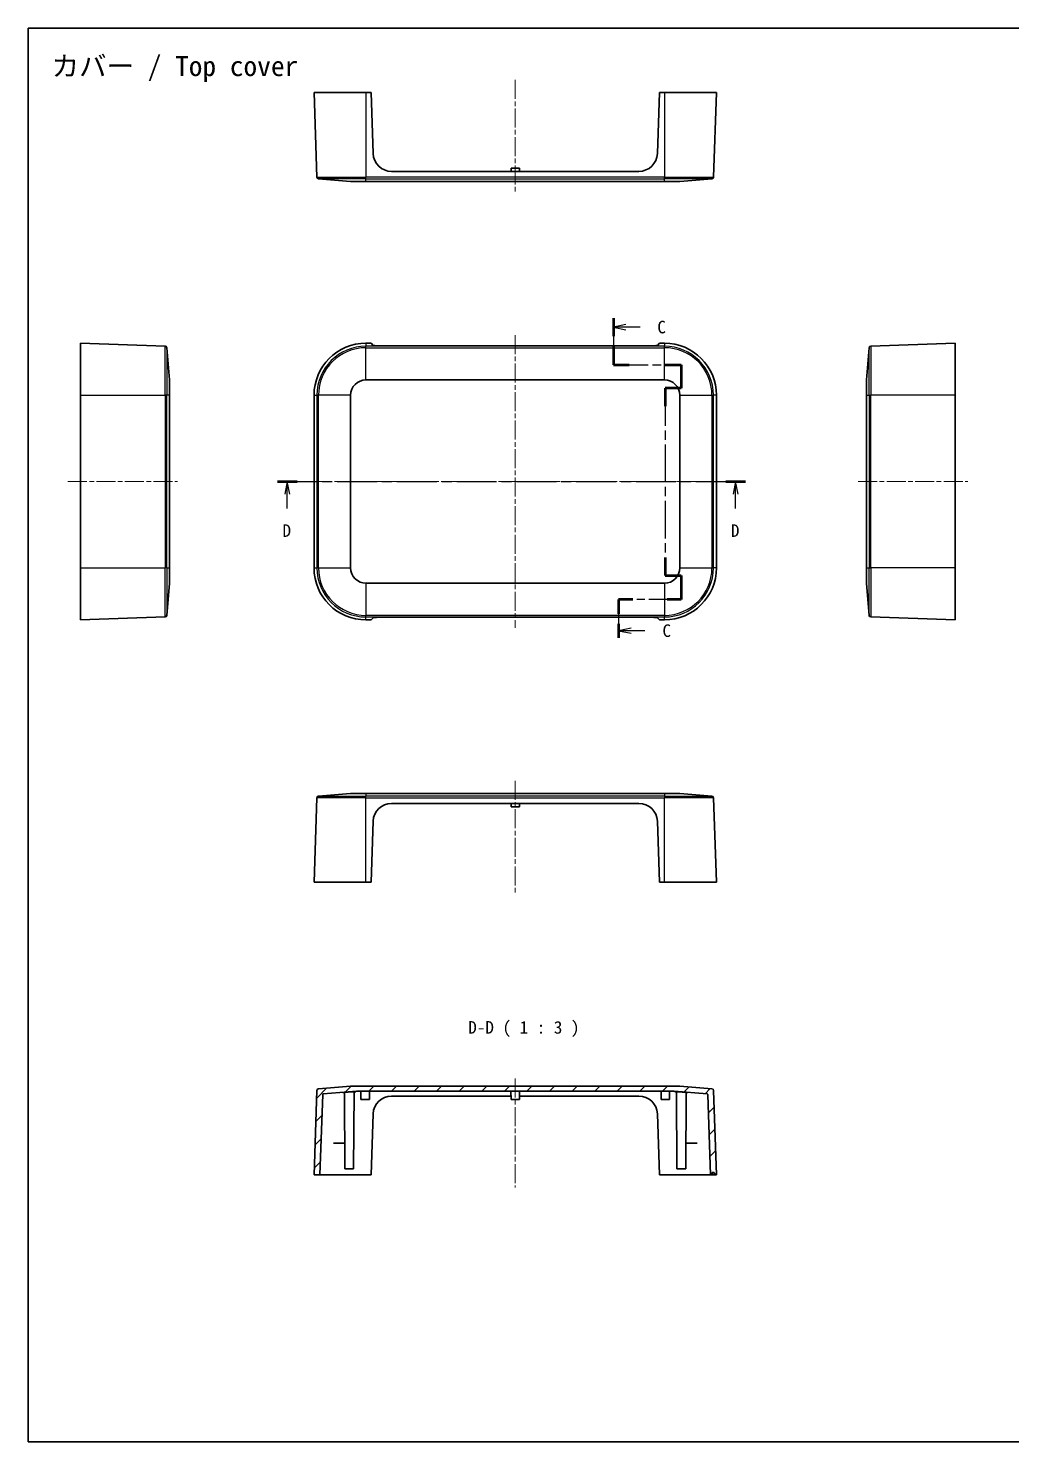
# Model space of a CAD drawing. Header units: millimetres. Extents: x 29 to 4761, y 16 to 859.
# Drawn here: x 1808 to 2395, y 16 to 859 of the extents above; entities that cross this region are included whole.
import ezdxf

# ---------------------------------------------------------------- set-up
doc = ezdxf.new("R2010")
doc.units = ezdxf.units.MM
doc.header["$LTSCALE"] = 2
doc.linetypes.add('CHAIN', pattern=[0.3543, 0.2362, -0.0295, 0.0591, -0.0295])
for name, color, linetype, lineweight in [('Border (ISO)', 7, 'Continuous', 35), ('Hatch (ISO)', 1, 'Continuous', 18), ('Section Line (ISO)', 7, 'CHAIN', 25), ('Symbol (ISO)', 7, 'Continuous', 18), ('Visible (ISO)', 7, 'Continuous', 35), ('Visible Narrow (ISO)', 7, 'Continuous', 25)]:
    doc.layers.add(name, color=color, linetype=linetype, lineweight=lineweight)
doc.layers.add('Centerline (ISO)', color=7, linetype='Continuous', lineweight=18, true_color=0x80ffff)
doc.styles.add('textstyle4', font='msgothic.ttc')

# ---------------------------------------------------------------- blocks, each defined once
blk = doc.blocks.new('図面枠 tk図枠')
at = {"layer": 'Border (ISO)'}
for p, q in [((14.5, 289), (405.5, 289)), ((14.5, 289), (14.5, 8)), ((14.5, 8), (405.5, 8))]:
    blk.add_line(p, q, dxfattribs=at)
blk = doc.blocks.new('2dTransSection2')
at = {"layer": 'Section Line (ISO)', "linetype": 'CHAIN', "ltscale": 15.929393}
blk.add_line((130.82, 231.4), (130.82, 222.12), dxfattribs=at)
at = {"layer": 'Section Line (ISO)', "linetype": 'Continuous', "lineweight": 50}
for p, q in [((130.82, 231.4), (130.82, 227.76)), ((130.82, 225.76), (130.82, 222.12)), ((130.82, 222.12), (133.98, 222.12)), ((141.14, 222.12), (144.3, 222.12)), ((144.3, 222.12), (144.3, 217.45)), ((144.3, 217.45), (141.13, 217.45)), ((141.13, 217.45), (141.13, 213.85)), ((141.13, 183.82), (141.13, 180.21)), ((141.13, 180.21), (144.3, 180.21)), ((144.3, 180.21), (144.3, 175.41)), ((134.66, 175.41), (131.84, 175.41)), ((131.84, 175.41), (131.84, 172.62)), ((144.3, 175.41), (141.48, 175.41)), ((131.84, 170.62), (131.84, 167.83))]:
    blk.add_line(p, q, dxfattribs=at)
at = {"layer": 'Section Line (ISO)', "linetype": 'Continuous'}
for p, q in [((133.32, 230.08), (130.82, 229.58)), ((133.32, 229.58), (130.82, 229.58)), ((130.82, 229.58), (133.32, 229.08)), ((136.14, 229.58), (133.32, 229.58)), ((134.34, 169.72), (131.84, 169.22)), ((134.34, 169.22), (131.84, 169.22)), ((131.84, 169.22), (134.34, 168.72)), ((137.04, 169.22), (134.34, 169.22))]:
    blk.add_line(p, q, dxfattribs=at)
at = {"layer": 'Section Line (ISO)', "linetype": 'CHAIN', "ltscale": 14.563252}
blk.add_line((130.82, 222.12), (144.3, 222.12), dxfattribs=at)
at = {"layer": 'Section Line (ISO)', "linetype": 'CHAIN', "ltscale": 5.182493}
blk.add_line((144.3, 222.12), (144.3, 217.45), dxfattribs=at)
at = {"layer": 'Section Line (ISO)', "linetype": 'CHAIN', "ltscale": 3.518429}
blk.add_line((144.3, 217.45), (141.13, 217.45), dxfattribs=at)
at = {"layer": 'Section Line (ISO)', "linetype": 'CHAIN', "ltscale": 15.821041}
blk.add_line((141.13, 217.45), (141.13, 180.21), dxfattribs=at)
at = {"layer": 'Section Line (ISO)', "linetype": 'CHAIN', "ltscale": 3.519132}
blk.add_line((141.13, 180.21), (144.3, 180.21), dxfattribs=at)
at = {"layer": 'Section Line (ISO)', "linetype": 'CHAIN', "ltscale": 5.342423}
blk.add_line((144.3, 180.21), (144.3, 175.41), dxfattribs=at)
at = {"layer": 'Section Line (ISO)', "linetype": 'CHAIN', "ltscale": 13.601645}
blk.add_line((144.3, 175.41), (131.84, 175.41), dxfattribs=at)
at = {"layer": 'Section Line (ISO)', "linetype": 'CHAIN', "ltscale": 13.520796}
blk.add_line((131.84, 175.41), (131.84, 167.83), dxfattribs=at)
at = {"layer": 'Section Line (ISO)', "char_height": 2.5, "attachment_point": 7, "style": 'textstyle4'}
for insert in [(139.55, 228.31), (140.57, 167.95)]:
    blk.add_mtext('C', dxfattribs=dict(at, insert=insert))
blk = doc.blocks.new('2dTransSection3')
at = {"layer": 'Section Line (ISO)', "linetype": 'CHAIN', "ltscale": 16.769724}
blk.add_line((64.02, 198.89), (157.08, 198.89), dxfattribs=at)
at = {"layer": 'Section Line (ISO)', "linetype": 'Continuous', "lineweight": 50}
for p, q in [((64.02, 198.89), (67.96, 198.89)), ((153.14, 198.89), (157.08, 198.89))]:
    blk.add_line(p, q, dxfattribs=at)
at = {"layer": 'Section Line (ISO)', "linetype": 'Continuous'}
for p, q in [((65.99, 198.89), (65.49, 196.39)), ((65.99, 196.39), (65.99, 198.89)), ((66.49, 196.39), (65.99, 198.89)), ((155.11, 198.89), (154.61, 196.39)), ((155.11, 196.39), (155.11, 198.89)), ((155.61, 196.39), (155.11, 198.89)), ((65.99, 193.51), (65.99, 196.39)), ((155.11, 193.51), (155.11, 196.39))]:
    blk.add_line(p, q, dxfattribs=at)
at = {"layer": 'Section Line (ISO)', "char_height": 2.5, "attachment_point": 7, "style": 'textstyle4'}
for insert in [(65.04, 187.89), (154.17, 187.89)]:
    blk.add_mtext('D', dxfattribs=dict(at, insert=insert))

msp = doc.modelspace()

# ---------------------------------------------------------------- hatches: boundary and pattern name
at = {"layer": 'Hatch (ISO)', "transparency": 33554687}
h = msp.add_hatch(dxfattribs=at)
h.set_pattern_fill('ANSI31', color=256, scale=76.2, style=0, pattern_type=0)
h.set_pattern_definition([(45, (1765, -8), (-6.7352, 6.7352), [])])
edge = h.paths.add_edge_path(flags=0)
edge.add_ellipse((2216.14, 225.5), major_axis=(0.999, 0.035), ratio=1, start_angle=0, end_angle=83.15878)
edge.add_line((2216.23, 226.5), (2197.05, 228.13))
edge.add_line((2197.05, 228.13), (2000.75, 228.13))
edge.add_line((2000.75, 228.13), (1981.58, 226.5))
edge.add_ellipse((1981.66, 225.5), major_axis=(-0.084, 0.996), ratio=1, start_angle=0, end_angle=83.15878)
edge.add_line((1980.66, 225.54), (1978.9, 175.13))
edge.add_line((1978.9, 175.13), (1982.4, 175.13))
edge.add_line((1982.4, 175.13), (1984.08, 223.16))
edge.add_ellipse((1984.38, 223.15), major_axis=(-0.3, 0.01), ratio=1, start_angle=-83.15878, end_angle=0, ccw=False)
edge.add_line((1984.36, 223.45), (2004.15, 225.13))
edge.add_line((2004.15, 225.13), (2193.66, 225.13))
edge.add_line((2193.66, 225.13), (2213.45, 223.45))
edge.add_ellipse((2213.43, 223.15), major_axis=(0.025, 0.299), ratio=1, start_angle=-83.15878, end_angle=0, ccw=False)
edge.add_line((2213.73, 223.16), (2215.4, 175.13))
edge.add_line((2215.4, 175.13), (2216.4, 175.13))
edge.add_line((2216.4, 175.13), (2216.4, 176.53))
edge.add_line((2216.4, 176.53), (2217.6, 176.53))
edge.add_line((2217.6, 176.53), (2217.6, 175.13))
edge.add_line((2217.6, 175.13), (2218.9, 175.13))
edge.add_line((2218.9, 175.13), (2217.14, 225.54))

# ---------------------------------------------------------------- linework, layer by layer
at = {"layer": 'Centerline (ISO)', "linetype": 'CHAIN', "ltscale": 23.990969}
for p, q in [((2098.9, 828.15), (2098.9, 760.15)), ((2098.9, 675.98), (2098.9, 501.33)), ((1832.17, 588.66), (1897.58, 588.66)), ((1974.08, 588.66), (2223.73, 588.66)), ((2303.42, 588.66), (2368.84, 588.66)), ((2098.9, 410.17), (2098.9, 342.17)), ((2098.9, 232.63), (2098.9, 167.63))]:
    msp.add_line(p, q, dxfattribs=at)
at = {"layer": 'Visible (ISO)'}
for p, q in [((2009.9, 820.65), (1978.9, 820.65)), ((1978.9, 820.65), (1980.66, 770.24)), ((2009.9, 820.65), (2012.9, 820.65)), ((2014.14, 784.28), (2012.9, 820.65)), ((2184.9, 820.65), (2183.67, 784.28)), ((2184.9, 820.65), (2187.9, 820.65)), ((2218.9, 820.65), (2187.9, 820.65)), ((2218.9, 820.65), (2217.14, 770.24)), ((2096.4, 775.65), (2096.39, 773.65)), ((2096.4, 775.65), (2101.4, 775.65)), ((2101.4, 775.65), (2101.41, 773.65)), ((2000.75, 767.65), (1981.58, 769.28)), ((2009.9, 767.65), (2000.75, 767.65)), ((2009.9, 767.65), (2187.9, 767.65)), ((2172.67, 773.65), (2025.14, 773.65)), ((2197.05, 767.65), (2187.9, 767.65)), ((2197.05, 767.65), (2216.23, 769.28)), ((1839.67, 671.16), (1839.67, 640.16)), ((1839.67, 671.16), (1890.08, 669.4)), ((1892.67, 649.31), (1891.04, 668.48)), ((2009.9, 671.16), (2012.9, 671.16)), ((2014.14, 669.89), (2012.9, 671.16)), ((2172.67, 669.52), (2025.14, 669.52)), ((2184.9, 671.16), (2183.67, 669.89)), ((2184.9, 671.16), (2187.9, 671.16)), ((2308.34, 649.31), (2309.96, 668.48)), ((2361.34, 671.16), (2310.92, 669.4)), ((2361.34, 640.16), (2361.34, 671.16)), ((1892.67, 649.31), (1892.67, 640.16)), ((2009.9, 649.31), (2187.9, 649.31)), ((2308.34, 640.16), (2308.34, 649.31)), ((1839.67, 537.16), (1839.67, 640.16)), ((1892.67, 537.16), (1892.67, 640.16)), ((1978.9, 537.16), (1978.9, 640.16)), ((2000.75, 537.16), (2000.75, 640.16)), ((2197.05, 640.16), (2197.05, 537.16)), ((2218.9, 640.16), (2218.9, 537.16)), ((2308.34, 640.16), (2308.34, 537.16)), ((2361.34, 640.16), (2361.34, 537.16)), ((1839.67, 537.16), (1839.67, 506.16)), ((1892.67, 537.16), (1892.67, 528.01)), ((2308.34, 528.01), (2308.34, 537.16)), ((2361.34, 506.16), (2361.34, 537.16)), ((1892.67, 528.01), (1891.04, 508.83)), ((2187.9, 528.01), (2009.9, 528.01)), ((2308.34, 528.01), (2309.96, 508.83)), ((1839.67, 506.16), (1890.08, 507.92)), ((2012.9, 506.16), (2009.9, 506.16)), ((2012.9, 506.16), (2014.14, 507.43)), ((2025.14, 507.8), (2172.67, 507.8)), ((2183.67, 507.43), (2184.9, 506.16)), ((2187.9, 506.16), (2184.9, 506.16)), ((2361.34, 506.16), (2310.92, 507.92)), ((1978.9, 349.67), (1980.66, 400.08)), ((1981.58, 401.05), (2000.75, 402.67)), ((2000.75, 402.67), (2009.9, 402.67)), ((2187.9, 402.67), (2009.9, 402.67)), ((2025.14, 396.67), (2172.67, 396.67)), ((2096.4, 394.67), (2096.39, 396.67)), ((2101.4, 394.67), (2101.41, 396.67)), ((2187.9, 402.67), (2197.05, 402.67)), ((2197.05, 402.67), (2216.23, 401.05)), ((2218.9, 349.67), (2217.14, 400.08)), ((2101.4, 394.67), (2096.4, 394.67)), ((2012.9, 349.67), (2014.14, 386.04)), ((2183.67, 386.04), (2184.9, 349.67)), ((1978.9, 349.67), (2009.9, 349.67)), ((2012.9, 349.67), (2009.9, 349.67)), ((2187.9, 349.67), (2184.9, 349.67)), ((2187.9, 349.67), (2218.9, 349.67)), ((2000.75, 228.13), (1981.58, 226.5)), ((2197.05, 228.13), (2000.75, 228.13)), ((2216.23, 226.5), (2197.05, 228.13)), ((1980.66, 225.54), (1978.9, 175.13)), ((1982.4, 175.13), (1984.08, 223.16)), ((1984.36, 223.45), (2004.15, 225.13)), ((1997.25, 178.73), (1997.01, 224.36)), ((2002.55, 178.73), (2002.79, 224.75)), ((2004.15, 225.13), (2193.66, 225.13)), ((2006.9, 220.13), (2006.88, 225.13)), ((2011.9, 220.13), (2006.9, 220.13)), ((2011.9, 220.13), (2011.93, 225.13)), ((2025.14, 222.13), (2096.39, 222.13)), ((2096.4, 220.13), (2096.38, 225.13)), ((2101.4, 220.13), (2096.4, 220.13)), ((2101.4, 220.13), (2101.43, 225.13)), ((2101.41, 222.13), (2172.67, 222.13)), ((2185.9, 220.13), (2185.88, 225.13)), ((2190.9, 220.13), (2185.9, 220.13)), ((2190.9, 220.13), (2190.93, 225.13)), ((2193.66, 225.13), (2213.45, 223.45)), ((2195.25, 178.73), (2195.01, 224.75)), ((2200.55, 178.73), (2200.79, 224.36)), ((2213.73, 223.16), (2215.4, 175.13)), ((2218.9, 175.13), (2217.14, 225.54)), ((2012.9, 175.13), (2014.14, 211.5)), ((2183.67, 211.5), (2184.9, 175.13)), ((1990.87, 194.13), (1997.17, 194.13)), ((2200.63, 194.13), (2206.93, 194.13)), ((1997.25, 178.73), (2002.55, 178.73)), ((2195.25, 178.73), (2200.55, 178.73)), ((1978.9, 175.13), (1982.4, 175.13)), ((2009.5, 175.13), (1982.4, 175.13)), ((2012.9, 175.13), (2009.5, 175.13)), ((2188.3, 175.13), (2184.9, 175.13)), ((2215.4, 175.13), (2188.3, 175.13)), ((2215.4, 175.13), (2216.4, 175.13)), ((2216.4, 175.13), (2216.4, 176.53)), ((2216.4, 176.53), (2217.6, 176.53)), ((2217.6, 175.13), (2216.4, 175.13)), ((2217.6, 176.53), (2217.6, 175.13)), ((2217.6, 175.13), (2218.9, 175.13))]:
    msp.add_line(p, q, dxfattribs=at)
for centre, radius, start, end in [((2025.14, 784.65), 11, 181.94974, 270), ((2172.67, 784.65), 11, 270, 358.05026), ((1981.66, 770.27), 1, 182, 265.15878), ((2216.14, 770.27), 1, 274.84122, 358), ((1890.05, 668.4), 1, 4.84122, 88), ((2009.9, 640.16), 31, 90, 180), ((2187.9, 640.16), 31, 0, 90), ((2310.96, 668.4), 1, 92, 175.15878), ((2009.9, 640.16), 9.15, 90, 180), ((2187.9, 640.16), 9.15, 0, 90), ((2009.9, 537.16), 31, 180, 270), ((2009.9, 537.16), 9.15, 180, 270), ((2187.9, 537.16), 31, 270, 0), ((2187.9, 537.16), 9.15, 270, 0), ((1890.05, 508.92), 1, 272, 355.15878), ((2310.96, 508.92), 1, 184.84122, 268), ((1981.66, 400.05), 1, 94.84122, 178), ((2025.14, 385.67), 11, 90, 178.05026), ((2172.67, 385.67), 11, 1.94974, 90), ((2216.14, 400.05), 1, 2, 85.15878), ((1981.66, 225.5), 1, 94.84122, 178), ((1984.38, 223.15), 0.3, 94.84122, 178), ((2025.14, 211.13), 11, 90, 178.05026), ((2172.67, 211.13), 11, 1.94974, 90), ((2213.43, 223.15), 0.3, 2, 85.15878), ((2216.14, 225.5), 1, 2, 85.15878)]:
    msp.add_arc(centre, radius, start, end, dxfattribs=at)
for centre, major_axis, start_param, end_param in [((2025.14, 669.9), (11, 0), 3.175622, 4.712389), ((2172.67, 669.9), (11, 0), 4.712389, 6.249156), ((2025.14, 507.41), (-11, 0), 4.712389, 6.249156), ((2172.67, 507.41), (-11, 0), 3.175622, 4.712389)]:
    msp.add_ellipse(centre, major_axis=major_axis, ratio=0.034921, start_param=start_param, end_param=end_param, dxfattribs=at)
for points, knots in [([(1996.01, 224.2), (1996.01, 224.2), (1996.01, 224.2), (1996.02, 224.2), (1996.05, 224.21), (1996.14, 224.23), (1996.19, 224.24), (1996.33, 224.27), (1996.42, 224.28), (1996.64, 224.31), (1996.76, 224.33), (1997.04, 224.36), (1997.19, 224.38), (1997.51, 224.41), (1997.69, 224.43), (1998.06, 224.47), (1998.25, 224.49), (1998.65, 224.52), (1998.86, 224.54), (1999.28, 224.58), (1999.49, 224.59), (1999.92, 224.62), (2000.14, 224.64), (2000.56, 224.67), (2000.77, 224.68), (2001.19, 224.7), (2001.39, 224.71), (2001.77, 224.73), (2001.96, 224.74), (2002.31, 224.75), (2002.48, 224.75), (2002.78, 224.75), (2002.92, 224.75), (2003.18, 224.74), (2003.29, 224.74), (2003.48, 224.72), (2003.57, 224.72), (2003.69, 224.7), (2003.74, 224.69), (2003.78, 224.68), (2003.79, 224.68), (2003.79, 224.68)], [1.649543, 1.649543, 1.649543, 1.649543, 1.656333, 1.656333, 1.71045, 1.71045, 1.761768, 1.761768, 1.821189, 1.821189, 1.883858, 1.883858, 1.947841, 1.947841, 2.012419, 2.012419, 2.077292, 2.077292, 2.142279, 2.142279, 2.207259, 2.207259, 2.272118, 2.272118, 2.336735, 2.336735, 2.401023, 2.401023, 2.464902, 2.464902, 2.528328, 2.528328, 2.591214, 2.591214, 2.653221, 2.653221, 2.713181, 2.713181, 2.767424, 2.767424, 2.798809, 2.798809, 2.798809, 2.798809]), ([(2194.02, 224.68), (2194.02, 224.68), (2194.02, 224.68), (2194.03, 224.68), (2194.06, 224.69), (2194.16, 224.71), (2194.21, 224.71), (2194.36, 224.73), (2194.45, 224.73), (2194.66, 224.74), (2194.78, 224.75), (2195.05, 224.75), (2195.2, 224.75), (2195.52, 224.74), (2195.7, 224.74), (2196.06, 224.73), (2196.25, 224.72), (2196.65, 224.7), (2196.85, 224.69), (2197.27, 224.67), (2197.48, 224.65), (2197.91, 224.62), (2198.12, 224.61), (2198.55, 224.57), (2198.76, 224.56), (2199.17, 224.52), (2199.38, 224.5), (2199.77, 224.47), (2199.95, 224.45), (2200.31, 224.41), (2200.48, 224.39), (2200.79, 224.36), (2200.93, 224.34), (2201.19, 224.31), (2201.3, 224.29), (2201.5, 224.26), (2201.58, 224.25), (2201.71, 224.23), (2201.75, 224.21), (2201.79, 224.2), (2201.8, 224.2), (2201.8, 224.2)], [2.299524, 2.299524, 2.299524, 2.299524, 2.307263, 2.307263, 2.36355, 2.36355, 2.413538, 2.413538, 2.471269, 2.471269, 2.53234, 2.53234, 2.594774, 2.594774, 2.657891, 2.657891, 2.721496, 2.721496, 2.785535, 2.785535, 2.849956, 2.849956, 2.914676, 2.914676, 2.979588, 2.979588, 3.044589, 3.044589, 3.109549, 3.109549, 3.174339, 3.174339, 3.238744, 3.238744, 3.302343, 3.302343, 3.364027, 3.364027, 3.420177, 3.420177, 3.448788, 3.448788, 3.448788, 3.448788]), ([(1990.44, 194.13), (1990.47, 194.13), (1990.5, 194.13), (1990.57, 194.13), (1990.61, 194.13), (1990.69, 194.13), (1990.73, 194.13), (1990.79, 194.13), (1990.81, 194.13), (1990.84, 194.13), (1990.86, 194.13), (1990.87, 194.13)], [0, 0, 0, 0, 0.01171263, 0.01171263, 0.02342663, 0.02342663, 0.03514711, 0.03514711, 0.04149604, 0.04149604, 0.04784551, 0.04784551, 0.04784551, 0.04784551]), ([(2206.93, 194.13), (2206.96, 194.13), (2207, 194.13), (2207.07, 194.13), (2207.11, 194.13), (2207.18, 194.13), (2207.22, 194.13), (2207.28, 194.13), (2207.3, 194.13), (2207.33, 194.13), (2207.35, 194.13), (2207.36, 194.13)], [0, 0, 0, 0, 0.01173276, 0.01173276, 0.02345978, 0.02345978, 0.03517885, 0.03517885, 0.04151276, 0.04151276, 0.04784661, 0.04784661, 0.04784661, 0.04784661])]:
    msp.add_open_spline(points, degree=3, knots=knots, dxfattribs=at)
at = {"layer": 'Visible Narrow (ISO)'}
for p, q in [((2009.9, 820.65), (2009.9, 770.24)), ((2187.9, 820.65), (2187.9, 770.24)), ((1980.66, 770.24), (2009.9, 770.24)), ((2009.9, 769.28), (1981.58, 769.28)), ((2009.9, 769.28), (2009.9, 770.24)), ((2187.9, 770.24), (2009.9, 770.24)), ((2009.9, 769.28), (2187.9, 769.28)), ((2009.9, 767.65), (2009.9, 769.28)), ((2187.9, 770.24), (2217.14, 770.24)), ((2187.9, 769.28), (2187.9, 770.24)), ((2216.23, 769.28), (2187.9, 769.28)), ((2187.9, 767.65), (2187.9, 769.28)), ((1890.08, 640.16), (1890.08, 669.4)), ((1891.04, 668.48), (1891.04, 640.16)), ((2009.9, 671.16), (2009.9, 669.4)), ((2009.9, 668.48), (2009.9, 669.4)), ((2187.9, 669.4), (2009.9, 669.4)), ((2009.9, 668.48), (2187.9, 668.48)), ((2009.9, 649.31), (2009.9, 668.48)), ((2187.9, 671.16), (2187.9, 669.4)), ((2187.9, 668.48), (2187.9, 669.4)), ((2187.9, 649.31), (2187.9, 668.48)), ((2309.96, 640.16), (2309.96, 668.48)), ((2310.92, 669.4), (2310.92, 640.16)), ((1839.67, 640.16), (1890.08, 640.16)), ((1890.08, 640.16), (1890.08, 537.16)), ((1891.04, 640.16), (1890.08, 640.16)), ((1891.04, 537.16), (1891.04, 640.16)), ((1892.67, 640.16), (1891.04, 640.16)), ((1978.9, 640.16), (1980.66, 640.16)), ((1980.66, 640.16), (1980.66, 537.16)), ((1981.58, 640.16), (1980.66, 640.16)), ((1981.58, 537.16), (1981.58, 640.16)), ((2000.75, 640.16), (1981.58, 640.16)), ((2197.05, 640.16), (2216.23, 640.16)), ((2216.23, 640.16), (2217.14, 640.16)), ((2216.23, 640.16), (2216.23, 537.16)), ((2218.9, 640.16), (2217.14, 640.16)), ((2217.14, 537.16), (2217.14, 640.16)), ((2308.34, 640.16), (2309.96, 640.16)), ((2309.96, 640.16), (2310.92, 640.16)), ((2309.96, 640.16), (2309.96, 537.16)), ((2310.92, 537.16), (2310.92, 640.16)), ((2361.34, 640.16), (2310.92, 640.16)), ((1839.67, 537.16), (1890.08, 537.16)), ((1891.04, 537.16), (1890.08, 537.16)), ((1890.08, 507.92), (1890.08, 537.16)), ((1891.04, 537.16), (1891.04, 508.83)), ((1891.04, 537.16), (1892.67, 537.16)), ((1978.9, 537.16), (1980.66, 537.16)), ((1981.58, 537.16), (1980.66, 537.16)), ((1981.58, 537.16), (2000.75, 537.16)), ((2197.05, 537.16), (2216.23, 537.16)), ((2216.23, 537.16), (2217.14, 537.16)), ((2218.9, 537.16), (2217.14, 537.16)), ((2308.34, 537.16), (2309.96, 537.16)), ((2309.96, 508.83), (2309.96, 537.16)), ((2309.96, 537.16), (2310.92, 537.16)), ((2310.92, 537.16), (2310.92, 507.92)), ((2361.34, 537.16), (2310.92, 537.16)), ((2009.9, 528.01), (2009.9, 508.83)), ((2187.9, 528.01), (2187.9, 508.83)), ((2009.9, 507.92), (2009.9, 508.83)), ((2187.9, 508.83), (2009.9, 508.83)), ((2009.9, 506.16), (2009.9, 507.92)), ((2009.9, 507.92), (2187.9, 507.92)), ((2187.9, 508.83), (2187.9, 507.92)), ((2187.9, 506.16), (2187.9, 507.92)), ((2009.9, 400.08), (1980.66, 400.08)), ((1981.58, 401.05), (2009.9, 401.05)), ((2009.9, 402.67), (2009.9, 401.05)), ((2009.9, 400.08), (2009.9, 401.05)), ((2187.9, 401.05), (2009.9, 401.05)), ((2009.9, 349.67), (2009.9, 400.08)), ((2009.9, 400.08), (2187.9, 400.08)), ((2187.9, 402.67), (2187.9, 401.05)), ((2187.9, 401.05), (2216.23, 401.05)), ((2187.9, 401.05), (2187.9, 400.08)), ((2187.9, 349.67), (2187.9, 400.08)), ((2217.14, 400.08), (2187.9, 400.08))]:
    msp.add_line(p, q, dxfattribs=at)
for centre, radius, start, end in [((2009.9, 640.16), 29.24, 90, 180), ((2009.9, 640.16), 28.32, 90, 180), ((2187.9, 640.16), 29.24, 0, 90), ((2187.9, 640.16), 28.32, 0, 90), ((2009.9, 537.16), 29.24, 180, 270), ((2009.9, 537.16), 28.32, 180, 270), ((2187.9, 537.16), 29.24, 270, 0), ((2187.9, 537.16), 28.32, 270, 0)]:
    msp.add_arc(centre, radius, start, end, dxfattribs=at)

# ---------------------------------------------------------------- block references
at = {"xscale": 3, "yscale": 3, "zscale": 3}
msp.add_blockref('図面枠 tk図枠', (1765, -8), dxfattribs=at)
at = {"layer": 'Section Line (ISO)', "xscale": 3, "yscale": 3, "zscale": 3}
for name in ['2dTransSection2', '2dTransSection3']:
    msp.add_blockref(name, (1765, -8), dxfattribs=at)

# ---------------------------------------------------------------- texts
at = {"layer": 'Symbol (ISO)', "color": 7, "insert": (1822.45, 834.75), "char_height": 12, "width": 145.9649, "attachment_point": 4, "line_spacing_factor": 1.5, "style": 'textstyle4'}
msp.add_mtext('{\\fMS Gothic|b0|i0|undefinedundefined|undefinedundefined;\\H12.0000;カバー / Top cover}', dxfattribs=at)
at = {"layer": 'Symbol (ISO)', "color": 7, "insert": (2070.9, 257.38), "char_height": 7.5, "attachment_point": 7, "style": 'textstyle4'}
msp.add_mtext('D-D ( 1 : 3 )', dxfattribs=at)

doc.saveas('drawing.dxf')
